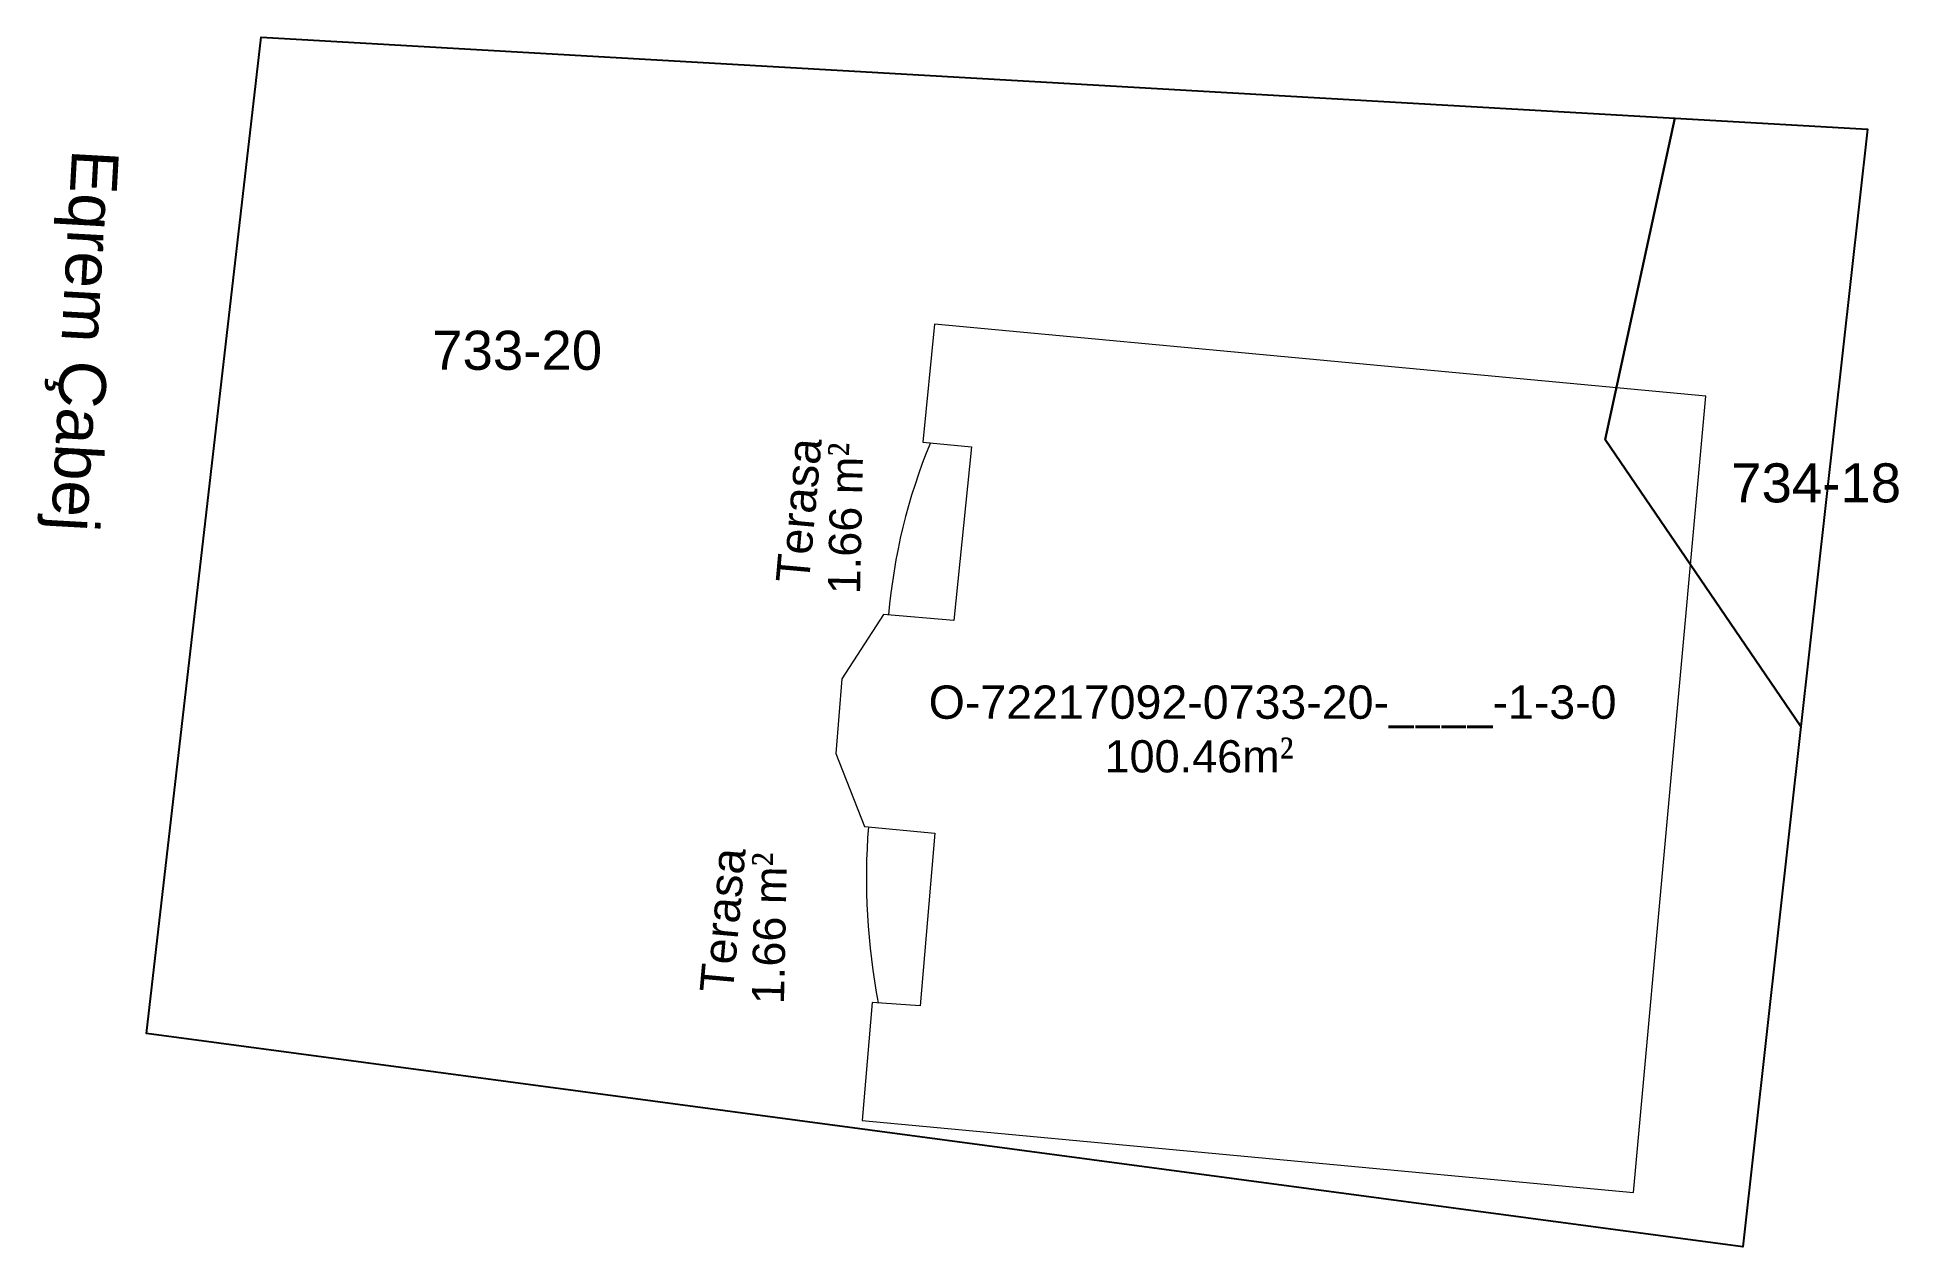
# Model space of a CAD drawing. Header units: metres. Extents: x 7511864.9 to 7511888.7, y 4692113 to 4692128.5.
import ezdxf

# ---------------------------------------------------------------- set-up
doc = ezdxf.new("R2010")
doc.units = ezdxf.units.M
doc.layers.get('0').update_dxf_attribs({"lineweight": 0})
for name, color, linetype, lineweight in [('emrat e rrugeve', 7, 'Continuous', 0), ('etazha1', 190, 'Continuous', 0), ('etazha1_terasa', 190, 'Continuous', 0)]:
    doc.layers.add(name, color=color, linetype=linetype, lineweight=lineweight)
doc.layers.add('Nr Parceles Baze', color=7, linetype='Continuous')
doc.layers.add('Parcela Baze', color=7, linetype='Continuous')
doc.styles.get("Standard").update_dxf_attribs({"font": 'arial.ttf'})

msp = doc.modelspace()

# ---------------------------------------------------------------- linework, layer by layer
at = {"layer": 'etazha1', "color": 1, "elevation": 619.59, "flags": 128}
msp.add_lwpolyline([(7511876.361, 4692118.294), (7511876.175, 4692116.083), (7511875.558, 4692116.127), (7511875.429, 4692114.618), (7511885.301, 4692113.694), (7511886.228, 4692123.884), (7511876.356, 4692124.808), (7511876.209, 4692123.297), (7511876.83, 4692123.239), (7511876.604, 4692121.013), (7511875.706, 4692121.091), (7511875.172, 4692120.269), (7511875.094, 4692119.311), (7511875.461, 4692118.378)], close=True, dxfattribs=at)
at = {"layer": 'etazha1_terasa', "elevation": 619.59, "flags": 128}
for points in [[(7511876.305, 4692123.288, 0.077706), (7511875.769, 4692121.086)], [(7511875.51, 4692118.374, 0.066466), (7511875.636, 4692116.121)]]:
    msp.add_lwpolyline(points, format="xyb", dxfattribs=at)
at = {"layer": 'Parcela Baze'}
for points in [[(7511884.942, 4692123.331), (7511887.445, 4692119.66), (7511886.701, 4692113), (7511866.27, 4692115.73), (7511867.739, 4692128.479), (7511885.831, 4692127.443), (7511884.942, 4692123.331)], [(7511887.445, 4692119.66), (7511884.942, 4692123.331), (7511885.831, 4692127.443), (7511888.297, 4692127.302), (7511887.445, 4692119.66)]]:
    msp.add_lwpolyline(points, dxfattribs=at)

# ---------------------------------------------------------------- texts
at = {"insert": (7511865.92, 4692127.019), "char_height": 0.6, "attachment_point": 1, "rotation": 266.8034}
msp.add_mtext_dynamic_manual_height_columns('Eqrem Çabej', width=18.54012, gutter_width=1, heights=[0], dxfattribs=at)
at = {"layer": 'emrat e rrugeve', "attachment_point": 1}
for s, width, insert, char_height, rotation in [('\\pt4.688;Terasa', 2.03183, (7511874.324, 4692121.52, -619.788), 0.42619, 84.8752), ('1.66 m{\\fGaramond|b0|i0|c0|p18;\\H1.0833x;²}', 2.51217, (7511874.957, 4692121.356), 0.41234, 88.7967), ('\\pt4.688;Terasa', 2.03183, (7511873.35, 4692116.276, -619.788), 0.42619, 84.8752), ('1.66 m{\\fGaramond|b0|i0|c0|p18;\\H1.0833x;²}', 2.51217, (7511873.983, 4692116.111), 0.41234, 88.7967)]:
    msp.add_mtext_dynamic_manual_height_columns(s, width=width, gutter_width=0.935, heights=[0], dxfattribs=dict(at, insert=insert, char_height=char_height, rotation=rotation))
for s, width, insert, char_height in [('\\pt4.688;O-72217092-0733-20-____-1-3-0', 9.34647, (7511876.282, 4692120.183, 619.788), 0.42619), ('100.46m{\\fGaramond|b0|i0|c0|p18;\\H1.0833x;²}', 2.51217, (7511878.533, 4692119.517, 1239.576), 0.41234)]:
    msp.add_mtext_dynamic_manual_height_columns(s, width=width, gutter_width=0.935, heights=[0], dxfattribs=dict(at, insert=insert, char_height=char_height))
at = {"layer": 'Nr Parceles Baze'}
for s, p in [('733-20', (7511869.928, 4692124.223)), ('734-18', (7511886.553, 4692122.526))]:
    msp.add_text(s, height=0.5, dxfattribs=at).set_placement(p)

doc.saveas('drawing.dxf')
